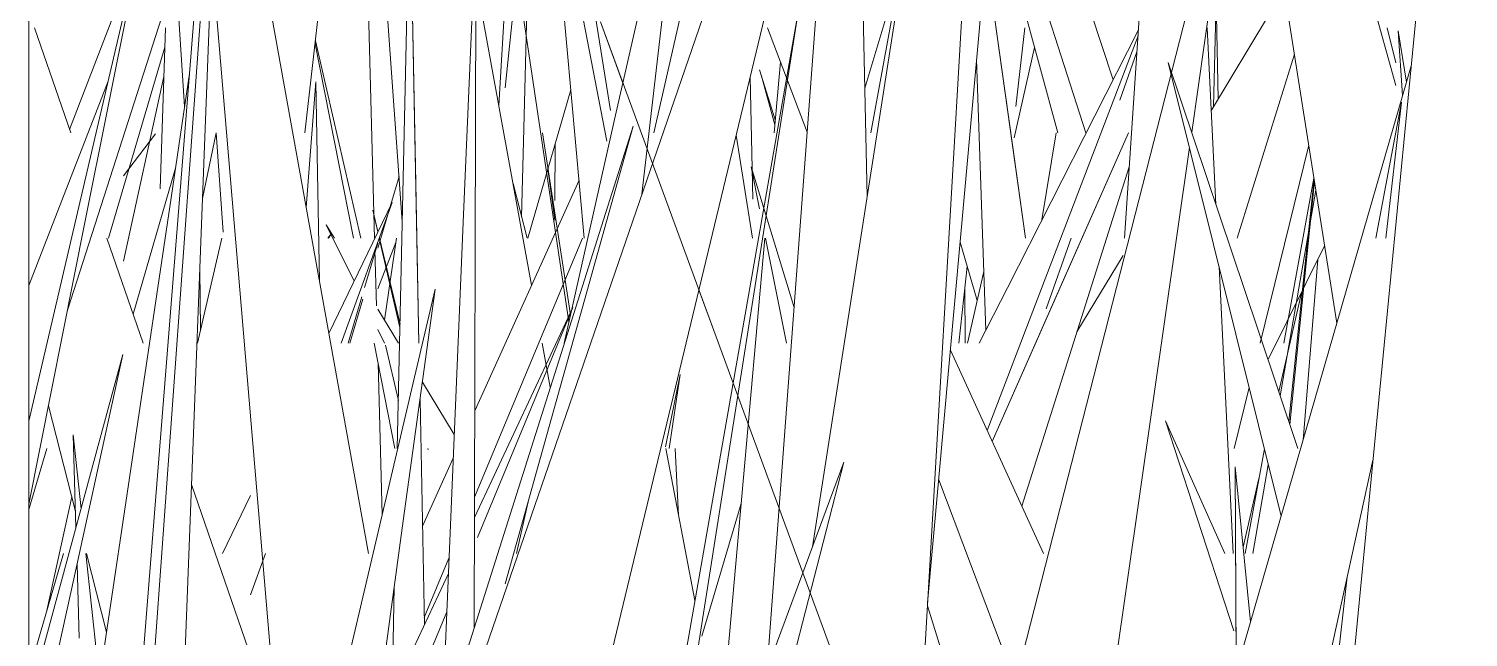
# Model space of a CAD drawing. Header units: millimetres. Extents: x -9575 to 27274, y -4387 to 11354.
# Drawn here: x -6653.47 to -6615.7, y 3072.63 to 3088.59 of the extents above; entities that cross this region are included whole.
import ezdxf

# ---------------------------------------------------------------- set-up
doc = ezdxf.new("R2010")
doc.units = ezdxf.units.MM
doc.layers.add('A-FLOR-HRAL', color=11, linetype='Continuous', lineweight=9)
doc.layers.add('G-IMPT', color=8, linetype='Continuous', lineweight=9)

# ---------------------------------------------------------------- blocks, each defined once
blk = doc.blocks.new('Railing - 2_ x 1_2_-V4-North')
at = {"layer": 'A-FLOR-HRAL'}
blk.add_line((-7466.268, 3048), (-7466.268, 3933.825), dxfattribs=at)
blk = doc.blocks.new('Railing - Railing-380087-North')
blk.add_blockref('Railing - 2_ x 1_2_-V4-North', (812.8, 0))
blk = doc.blocks.new('Grass Array - 25_dwg-V49-North')
at = {"layer": 'G-IMPT'}
for p, q in [((-6651.919, 3048), (-6647.197, 3113.255)), ((-6638.204, 3086.445), (-6642.304, 3111.895)), ((-6619.148, 3080.869), (-6623.434, 3108.053)), ((-6643.669, 3083.534), (-6645.391, 3107.667)), ((-6631.365, 3048), (-6627.958, 3106.756)), ((-6615.574, 3104.409), (-6620.939, 3048.964)), ((-6634.075, 3072.065), (-6631.849, 3101.981)), ((-6648.111, 3101.758), (-6652.37, 3048.148)), ((-6644.774, 3098.622), (-6646.224, 3085.859)), ((-6617.601, 3087.101), (-6620.499, 3097.512)), ((-6644.024, 3048), (-6632.23, 3096.895)), ((-6640.41, 3088.348), (-6641.689, 3096.903)), ((-6644.556, 3074.823), (-6648.424, 3096.305)), ((-6629.574, 3096.381), (-6632.904, 3075.003)), ((-6644.743, 3095.834), (-6644.394, 3083.1)), ((-6633.79, 3094.682), (-6649.775, 3048.254)), ((-6652.396, 3085.946), (-6649.25, 3094.136)), ((-6641.138, 3086.574), (-6640.694, 3094.136)), ((-6638.053, 3086.4), (-6636.304, 3094.136)), ((-6637.381, 3084.253), (-6636.246, 3094.136)), ((-6623.977, 3094.171), (-6624.721, 3083.1)), ((-6621.773, 3094.124), (-6623.85, 3086.012)), ((-6621.773, 3094.124), (-6622.956, 3085.879)), ((-6638.894, 3083.1), (-6639.847, 3093.685)), ((-6638.303, 3085.639), (-6639.847, 3093.685)), ((-6629.885, 3073.529), (-6628.155, 3092.756)), ((-6643.469, 3092.695), (-6643.799, 3077.582)), ((-6643.469, 3092.695), (-6643.312, 3084.542)), ((-6643.231, 3080.341), (-6643.469, 3092.695)), ((-6631.641, 3092.174), (-6631.472, 3084.193)), ((-6625.736, 3085.859), (-6627.615, 3091.732)), ((-6648.746, 3091.377), (-6646.646, 3066.547)), ((-6642.059, 3083.722), (-6641.737, 3091.274)), ((-6641.783, 3072.882), (-6641.737, 3091.274)), ((-6637.071, 3085.859), (-6635.807, 3091.377)), ((-6627.97, 3091.377), (-6626.467, 3085.859)), ((-6653.468, 3078.296), (-6650.466, 3091.154)), ((-6651.985, 3083.551), (-6650.466, 3091.154)), ((-6649.408, 3090.684), (-6652.452, 3081.212)), ((-6628.358, 3090.493), (-6627.661, 3085.549)), ((-6627.316, 3083.1), (-6628.358, 3090.493)), ((-6648.667, 3090.433), (-6650.192, 3050.571)), ((-6649.379, 3086.553), (-6649.62, 3090.158)), ((-6640.969, 3087.036), (-6640.656, 3090.082)), ((-6631.532, 3087.033), (-6630.578, 3090.237)), ((-6631.372, 3085.859), (-6630.578, 3090.237)), ((-6641.741, 3089.863), (-6640.276, 3081.868)), ((-6640.389, 3089.444), (-6640.487, 3085.63)), ((-6622.385, 3086.549), (-6622.312, 3089.377)), ((-6622.26, 3086.755), (-6622.312, 3089.377)), ((-6640.484, 3048), (-6633.284, 3089.024)), ((-6634.439, 3081.692), (-6633.284, 3089.024)), ((-6625.019, 3087.251), (-6625.612, 3089.048)), ((-6653.316, 3088.618), (-6652.366, 3085.859)), ((-6650.019, 3084.394), (-6649.884, 3088.618)), ((-6638.471, 3088.771), (-6637.88, 3087.164)), ((-6638.471, 3088.771), (-6637.88, 3087.163)), ((-6623.493, 3048), (-6638.471, 3088.771)), ((-6634.086, 3088.618), (-6633.047, 3085.876)), ((-6627.791, 3081.797), (-6624.354, 3088.559)), ((-6627.331, 3088.618), (-6627.574, 3086.549)), ((-6627.574, 3086.549), (-6627.331, 3088.618)), ((-6622.319, 3083.981), (-6622.547, 3088.618)), ((-6622.441, 3086.457), (-6620.939, 3088.934)), ((-6617.826, 3088.618), (-6617.601, 3087.7)), ((-6644.952, 3083.1), (-6645.958, 3088.197)), ((-6644.755, 3083.1), (-6645.949, 3088.274)), ((-6640.41, 3088.348), (-6639.296, 3080.9)), ((-6628.326, 3078.053), (-6624.364, 3088.406)), ((-6617.423, 3086.838), (-6617.535, 3088.539)), ((-6617.322, 3087.187), (-6617.535, 3088.539)), ((-6649.9, 3088.108), (-6651.373, 3083.1)), ((-6627.078, 3088.1), (-6627.615, 3085.733)), ((-6624.393, 3087.981), (-6624.841, 3086.714)), ((-6620.26, 3087.922), (-6621.759, 3083.1)), ((-6634.293, 3087.515), (-6633.883, 3086.205)), ((-6633.913, 3085.859), (-6633.748, 3087.726)), ((-6628.602, 3087.786), (-6628.361, 3080.676)), ((-6627.615, 3051.572), (-6617.199, 3087.613)), ((-6620.611, 3075.808), (-6623.571, 3087.708)), ((-6621.221, 3080.714), (-6623.571, 3087.708)), ((-6653.468, 3081.853), (-6651.385, 3087.217)), ((-6649.925, 3087.334), (-6650.986, 3082.495)), ((-6649.25, 3087.415), (-6649.77, 3083.918)), ((-6646.19, 3083.899), (-6645.936, 3087.196)), ((-6645.842, 3081.965), (-6645.936, 3087.196)), ((-6634.471, 3084.124), (-6634.539, 3087.32)), ((-6634.254, 3087.382), (-6633.895, 3086.069)), ((-6639.244, 3086.984), (-6640.377, 3083.1)), ((-6638.053, 3086.4), (-6639.422, 3080.341)), ((-6618.127, 3083.1), (-6617.455, 3086.664)), ((-6617.862, 3083.1), (-6617.455, 3086.664)), ((-6640.969, 3074.027), (-6637.611, 3086.036)), ((-6639.782, 3079.192), (-6637.611, 3086.036)), ((-6629.258, 3064.89), (-6623.85, 3086.012)), ((-6650.986, 3084.73), (-6650.143, 3085.832)), ((-6648.908, 3084.135), (-6648.549, 3085.859)), ((-6648.364, 3083.257), (-6648.549, 3085.859)), ((-6640.487, 3085.63), (-6640.537, 3083.654)), ((-6639.253, 3081.09), (-6639.988, 3085.859)), ((-6639.663, 3084.086), (-6639.659, 3085.563)), ((-6634.483, 3083.1), (-6634.907, 3085.796)), ((-6628.194, 3077.764), (-6624.618, 3085.859)), ((-6627.316, 3083.1), (-6627.661, 3085.549)), ((-6626.888, 3083.574), (-6626.516, 3085.859)), ((-6624.618, 3085.859), (-6626.653, 3081.253)), ((-6621.163, 3080.341), (-6619.884, 3085.539)), ((-6623.015, 3085.472), (-6627.313, 3055.511)), ((-6649.619, 3084.933), (-6650.732, 3081.108)), ((-6639.848, 3084.914), (-6639.665, 3083.569)), ((-6634.514, 3084.972), (-6634.293, 3083.87)), ((-6634.514, 3084.972), (-6633.389, 3081.279)), ((-6624.595, 3084.971), (-6627.417, 3076.064)), ((-6643.754, 3084.718), (-6644.31, 3082.834)), ((-6643.231, 3080.341), (-6643.312, 3084.542)), ((-6641.769, 3078.569), (-6639.031, 3084.619)), ((-6640.393, 3083.1), (-6640.763, 3084.527)), ((-6619.748, 3084.675), (-6620.543, 3080.341)), ((-6620.38, 3078.209), (-6619.735, 3084.592)), ((-6619.995, 3082.255), (-6619.745, 3084.653)), ((-6645.596, 3080.599), (-6643.936, 3084.036)), ((-6645.268, 3080.341), (-6643.936, 3084.036)), ((-6620.633, 3078.963), (-6619.698, 3084.36)), ((-6653.468, 3059.04), (-6649.77, 3083.918)), ((-6644.31, 3083.276), (-6644.442, 3083.832)), ((-6644.31, 3083.259), (-6644.442, 3083.832)), ((-6642.059, 3083.722), (-6642.634, 3070.199)), ((-6653.468, 3076.125), (-6651.985, 3083.551)), ((-6644.934, 3081.969), (-6645.663, 3083.45)), ((-6645.663, 3083.45), (-6645.45, 3083.1)), ((-6651.417, 3083.1), (-6650.468, 3080.341)), ((-6649.045, 3080.341), (-6648.4, 3083.1)), ((-6649.045, 3080.341), (-6648.4, 3083.1)), ((-6645.623, 3083.1), (-6645.524, 3083.224)), ((-6645.604, 3083.1), (-6645.524, 3083.224)), ((-6644.657, 3081.803), (-6644.31, 3082.97)), ((-6644.31, 3081.772), (-6643.838, 3082.984)), ((-6643.73, 3080.755), (-6644.273, 3083.1)), ((-6643.728, 3080.838), (-6644.268, 3083.1)), ((-6644.134, 3080.946), (-6643.821, 3083.1)), ((-6644.134, 3080.946), (-6643.821, 3083.1)), ((-6638.942, 3083.1), (-6641.775, 3076.305)), ((-6635.494, 3068.037), (-6634.158, 3083.1)), ((-6634.139, 3083.1), (-6633.585, 3080.341)), ((-6629.033, 3082.994), (-6628.585, 3081.46)), ((-6626.118, 3083.1), (-6626.774, 3081.246)), ((-6619.468, 3082.897), (-6620.939, 3079.931)), ((-6644.385, 3082.79), (-6644.345, 3081.32)), ((-6625.968, 3080.639), (-6624.752, 3082.644)), ((-6620.035, 3077.801), (-6619.645, 3082.541)), ((-6648.96, 3080.705), (-6648.979, 3082.28)), ((-6628.845, 3082.35), (-6629.063, 3080.341)), ((-6628.413, 3082.219), (-6628.84, 3080.341)), ((-6621.868, 3074.823), (-6622.238, 3082.352)), ((-6619.995, 3082.255), (-6620.408, 3078.292)), ((-6650.743, 3048), (-6642.803, 3081.764)), ((-6643.641, 3075.685), (-6642.803, 3081.764)), ((-6628.905, 3081.804), (-6628.898, 3080.341)), ((-6627.791, 3081.797), (-6628.531, 3080.341)), ((-6645.092, 3080.341), (-6644.73, 3081.557)), ((-6644.703, 3081.501), (-6645.045, 3080.341)), ((-6634.439, 3081.692), (-6637.259, 3063.788)), ((-6635.886, 3081.739), (-6635.372, 3080.341)), ((-6635.374, 3080.341), (-6635.776, 3081.436)), ((-6620.671, 3079.077), (-6620.079, 3081.665)), ((-6644.31, 3081.234), (-6643.764, 3080.341)), ((-6641.776, 3075.768), (-6639.198, 3081.283)), ((-6641.697, 3075.244), (-6639.198, 3081.283)), ((-6628.194, 3077.764), (-6626.653, 3081.253)), ((-6644.132, 3080.341), (-6644.31, 3080.703)), ((-6621.221, 3080.714), (-6620.169, 3077.582)), ((-6644.407, 3080.341), (-6643.862, 3077.582)), ((-6643.772, 3078.837), (-6644.108, 3080.293)), ((-6639.996, 3080.341), (-6639.786, 3079.192)), ((-6653.468, 3070.941), (-6651.001, 3080.043)), ((-6652.269, 3074.244), (-6651.001, 3080.043)), ((-6626.849, 3074.823), (-6629.288, 3080.157)), ((-6644.303, 3079.819), (-6644.194, 3075.846)), ((-6636.765, 3077.627), (-6636.379, 3079.525)), ((-6636.668, 3077.582), (-6636.379, 3079.525)), ((-6639.782, 3079.192), (-6645.543, 3061.029)), ((-6643.14, 3079.319), (-6642.304, 3077.951)), ((-6621.842, 3077.582), (-6621.449, 3079.179)), ((-6643.089, 3072.96), (-6643.203, 3078.862)), ((-6643.089, 3072.96), (-6643.203, 3078.862)), ((-6652.243, 3075.932), (-6652.954, 3078.701)), ((-6621.854, 3072.798), (-6623.642, 3078.302)), ((-6622.084, 3074.823), (-6623.642, 3078.302)), ((-6652.096, 3076.002), (-6652.303, 3077.94)), ((-6652.23, 3075.506), (-6652.303, 3077.94)), ((-6652.997, 3077.582), (-6653.468, 3075.98)), ((-6643.139, 3075.543), (-6642.331, 3077.328)), ((-6642.986, 3077.542), (-6642.995, 3077.582)), ((-6636.757, 3077.582), (-6635.992, 3073.596)), ((-6636.512, 3077.582), (-6636.419, 3075.821)), ((-6618.2, 3077.274), (-6623.017, 3055.511)), ((-6621.05, 3077.576), (-6621.555, 3074.823)), ((-6639.615, 3048), (-6632.08, 3077.218)), ((-6633.999, 3072.057), (-6632.08, 3077.218)), ((-6621.816, 3077.101), (-6621.412, 3073.036)), ((-6621.816, 3077.101), (-6621.792, 3071.912)), ((-6621.793, 3072.065), (-6621.816, 3077.101)), ((-6621.35, 3074.823), (-6620.946, 3077.156)), ((-6649.195, 3076.639), (-6646.947, 3070.107)), ((-6629.594, 3076.76), (-6627.615, 3071.536)), ((-6621.606, 3074.992), (-6621.194, 3076.792)), ((-6652.341, 3076.313), (-6652.994, 3073.333)), ((-6647.648, 3076.35), (-6648.385, 3074.823)), ((-6640.345, 3076.258), (-6640.67, 3074.823)), ((-6635.812, 3072.658), (-6634.776, 3076.138)), ((-6643.641, 3075.685), (-6645.85, 3059.652)), ((-6652.561, 3074.823), (-6653.363, 3072.065)), ((-6651.675, 3072.065), (-6651.97, 3074.823)), ((-6651.429, 3072.76), (-6651.958, 3074.823)), ((-6647.648, 3073.744), (-6647.258, 3074.823)), ((-6642.443, 3074.703), (-6643.092, 3073.144)), ((-6652.269, 3074.244), (-6653.349, 3069.306)), ((-6652.143, 3072.605), (-6652.202, 3074.551)), ((-6643.507, 3072.065), (-6642.46, 3074.306)), ((-6618.876, 3074.219), (-6621.011, 3055.511)), ((-6643.878, 3073.96), (-6643.92, 3072.065)), ((-6629.889, 3073.454), (-6628.589, 3069.306)), ((-6642.503, 3073.296), (-6643.742, 3070.301))]:
    blk.add_line(p, q, dxfattribs=at)
blk = doc.blocks.new('Grass Array - Grass Array-V52-North')
blk.add_blockref('Grass Array - 25_dwg-V49-North', (0, 0))

msp = doc.modelspace()

# ---------------------------------------------------------------- block references
for name in ['Railing - Railing-380087-North', 'Grass Array - Grass Array-V52-North']:
    msp.add_blockref(name, (0, 0))

doc.saveas('drawing.dxf')
